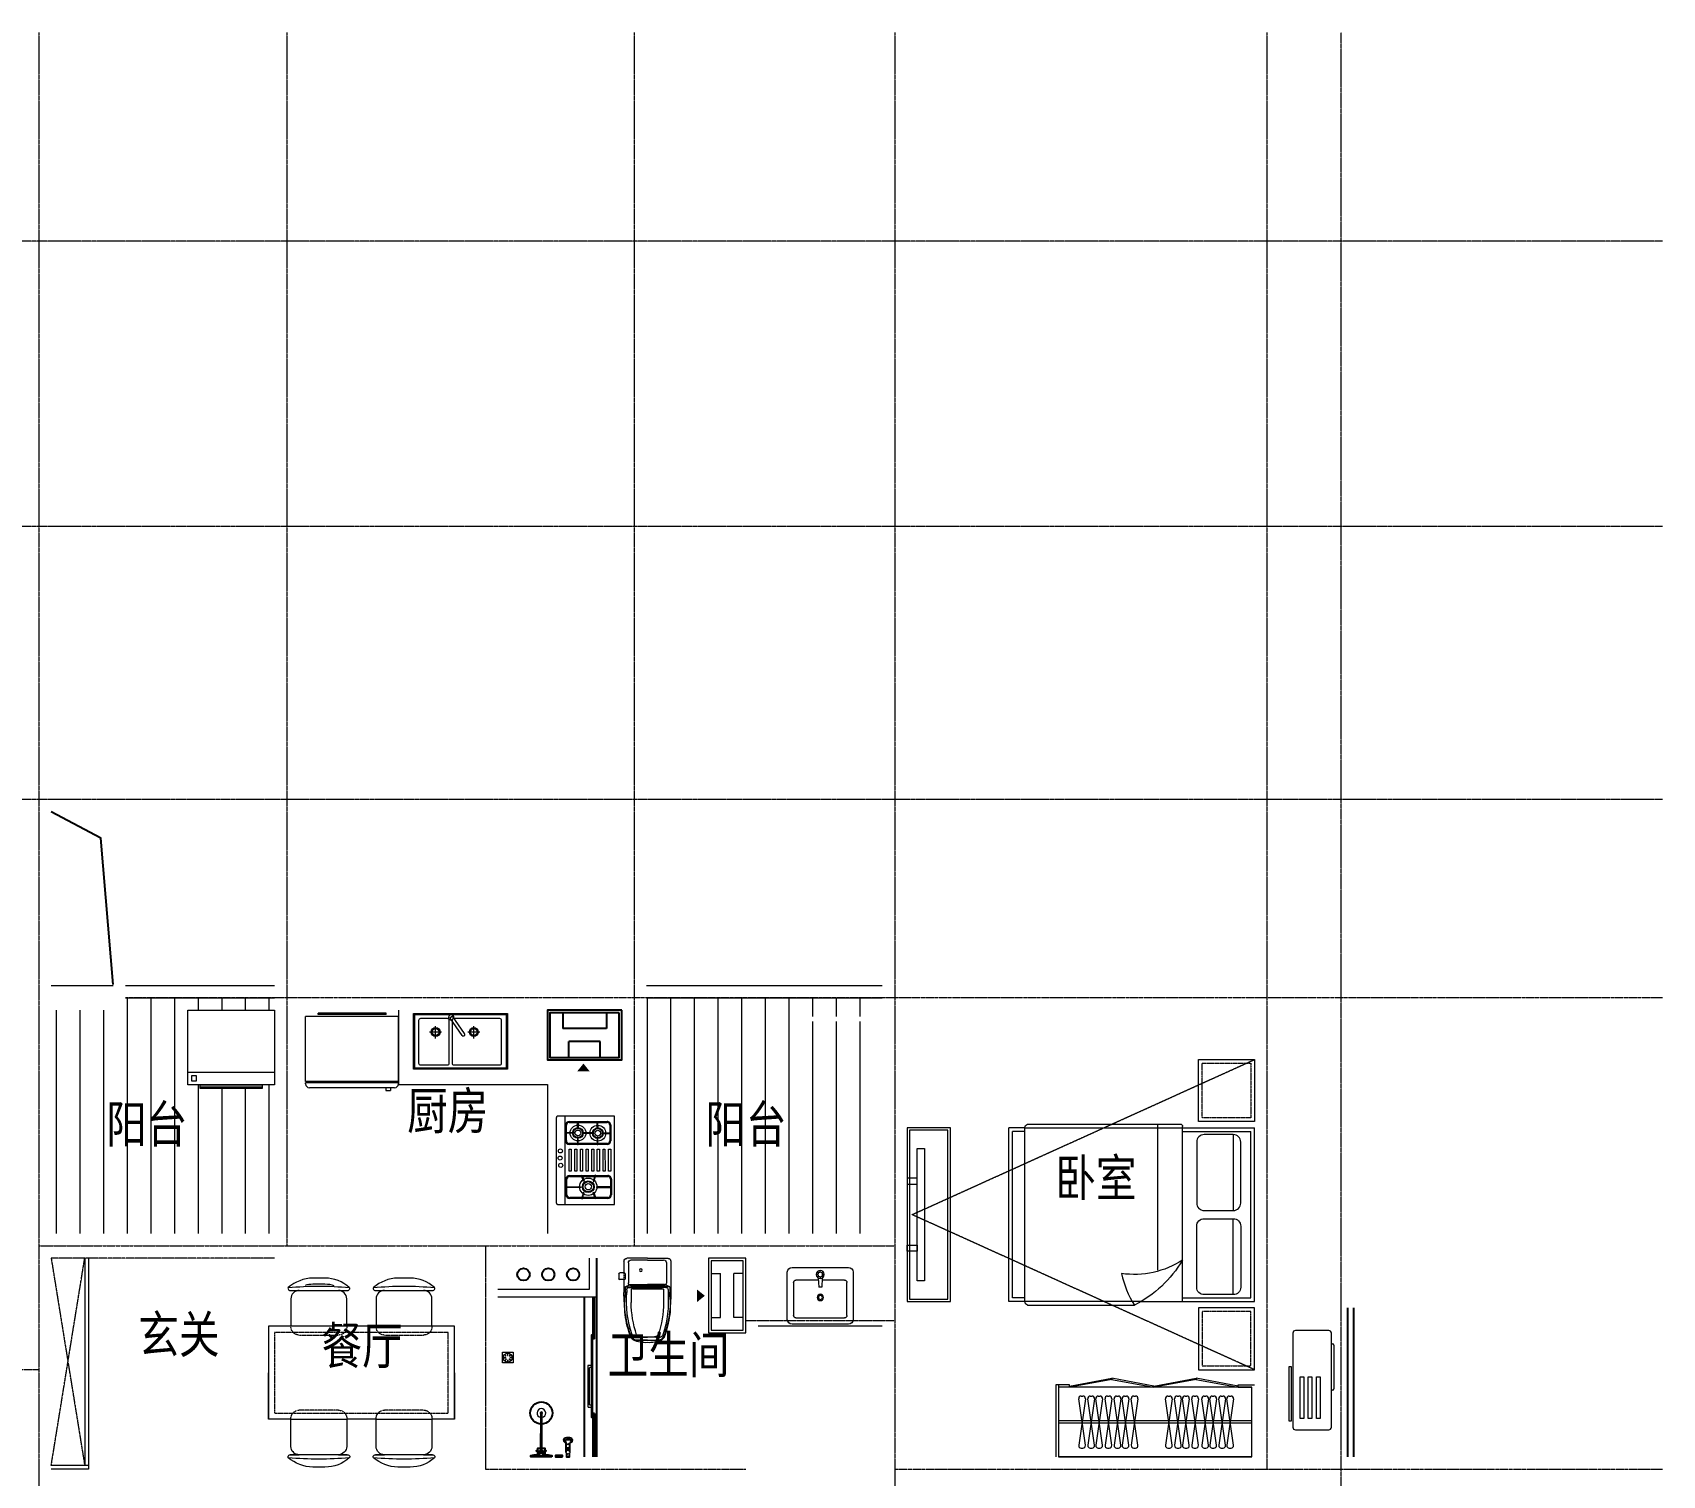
# Model space of a CAD drawing. Extents: x 5432254 to 5695744, y -448727 to -401527.
# Drawn here: x 5613767 to 5626906, y -426641 to -415010 of the extents above; entities that cross this region are included whole.
import ezdxf
from ezdxf.enums import TextEntityAlignment as Align

# ---------------------------------------------------------------- set-up
doc = ezdxf.new("R2010")
doc.units = 0
doc.linetypes.add('DASH', pattern=[0.35, 0.25, -0.1])
doc.linetypes.add('DOTE', pattern=[2.42, 2, -0.2, 0.02, -0.2])
doc.layers.get('0').update_dxf_attribs({"linetype": 'CONTINUOUS'})
for name, color, linetype in [('7-SANI', 4, 'CONTINUOUS'), ('fd', 4, 'CONTINUOUS'), ('PUB_TEXT', 7, 'CONTINUOUS'), ('RAIL', 163, 'CONTINUOUS'), ('STAIR', 3, 'CONTINUOUS'), ('WINDOW', 4, 'CONTINUOUS'), ('建筑设备及配件', 6, 'CONTINUOUS')]:
    doc.layers.add(name, color=color, linetype=linetype)
for name, color, linetype, lineweight in [('DOTE', 251, 'DOTE', 0), ('PUB_HATCH', 8, 'CONTINUOUS', 9), ('SIGNT', 252, 'DOTE', 0), ('WALL', 255, 'CONTINUOUS', 20), ('五金', 136, 'CONTINUOUS', 9), ('家具', 33, 'CONTINUOUS', 9), ('看线', 27, 'CONTINUOUS', 0), ('移动家具', 41, 'CONTINUOUS', 20)]:
    doc.layers.add(name, color=color, linetype=linetype, lineweight=lineweight)
doc.styles.add('DIM_FONT', font='SIMPLEX.shx', dxfattribs={"width": 0.8})
doc.styles.add('黑体', font='SIMHEI.TTF', dxfattribs={"height": 10})
pattern_1 = [(90, (4928541.52, -46698), (190.5, 1e-14), [])]

# ---------------------------------------------------------------- blocks, each defined once
blk = doc.blocks.new('A$C0C200289')
at = {"layer": '家具'}
for p, q in [((-150, 72), (-150, 597)), ((600, 597), (-150, 597)), ((500, 623), (-48, 623)), ((-48, 613), (-48, 623)), ((500, 613), (-48, 613)), ((500, 613), (500, 623)), ((600, 72), (600, 597)), ((-144, 72), (-150, 72)), ((-150, 53), (-150, 62)), ((-144, 62), (-150, 62)), ((-144, 62), (-144, 72)), ((568, 22), (-118, 22)), ((499, 22), (499, 0)), ((535, 22), (535, 0)), ((594, 62), (594, 72)), ((594, 72), (600, 72)), ((594, 62), (600, 62)), ((600, 53), (600, 62)), ((499, 0), (535, 0))]:
    blk.add_line(p, q, dxfattribs=at)
at = {"layer": '家具', "color": 251}
for p, q in [((594, 72), (-144, 72)), ((594, 62), (-144, 62))]:
    blk.add_line(p, q, dxfattribs=at)
at = {"layer": '家具'}
for centre, start, end in [((-118, 53), 180, 270), ((568, 53), 270, 0)]:
    blk.add_arc(centre, 31.5, start, end, dxfattribs=at)
blk = doc.blocks.new('A$C1BE601A8')
at = {"layer": '家具'}
for p, q in [((0, 0), (0, 450)), ((0, 450), (757, 450)), ((757, 450), (757, 0)), ((757, 0), (0, 0))]:
    blk.add_line(p, q, dxfattribs=at)
at = {"layer": '家具', "color": 251}
for p, q in [((10, 10), (10, 440)), ((10, 440), (747, 440)), ((273, 408), (56, 408)), ((315, 427), (293, 411)), ((293, 411), (390, 273)), ((412, 288), (315, 427)), ((695, 408), (326, 408)), ((747, 440), (747, 10)), ((41, 393), (41, 50)), ((226, 300), (130, 300)), ((178, 248), (178, 348)), ((288, 50), (288, 393)), ((311, 393), (311, 50)), ((534, 300), (438, 300)), ((486, 248), (486, 348)), ((710, 50), (710, 393)), ((747, 10), (10, 10)), ((56, 35), (273, 35)), ((326, 35), (695, 35))]:
    blk.add_line(p, q, dxfattribs=at)
for centre, radius in [((178, 300), 36.1), ((178, 300), 27.1), ((486, 300), 36.1), ((486, 300), 27.1)]:
    blk.add_circle(centre, radius, dxfattribs=at)
for centre, radius, start, end in [((56, 393), 15, 90, 180), ((273, 393), 15, 0, 90), ((304, 419), 21.7, 342.6068, 267.3353), ((326, 393), 15, 90, 180), ((695, 393), 15, 0, 90), ((401, 281), 13.3, 214.971, 34.971), ((56, 50), 15, 180, 270), ((273, 50), 15, 270, 0), ((326, 50), 15, 180, 270), ((695, 50), 15, 270, 0)]:
    blk.add_arc(centre, radius, start, end, dxfattribs=at)
blk = doc.blocks.new('A$C108F55D5')
at = {"layer": 'fd'}
for p, q in [((247, 945), (247, 691)), ((953, 945), (953, 691)), ((953, 691), (247, 691)), ((853, 479), (347, 479)), ((347, 225), (347, 479)), ((853, 225), (853, 479))]:
    blk.add_line(p, q, dxfattribs=at)
for points in [[(1200, 985), (0, 985), (0, 185), (1200, 185)], [(1160, 945), (40, 945), (40, 225), (1160, 225)]]:
    blk.add_lwpolyline(points, close=True, dxfattribs=at)
blk.add_lwpolyline([(582, 0, 200, 0, 0), (582, 124, 0, 0, 0)], format="xyseb", dxfattribs=at)
blk = doc.blocks.new('A$C333F4C7C')
at = {"linetype": 'Continuous'}
blk.add_blockref('A$C108F55D5', (0, 0), dxfattribs=at)
blk = doc.blocks.new('ddfdf')
at = {"layer": '家具'}
for p, q in [((15801, -30110), (15801, -30822)), ((16260, -30111), (15801, -30110)), ((16270, -30121), (16270, -30812)), ((15801, -30822), (16260, -30822))]:
    blk.add_line(p, q, dxfattribs=at)
at = {"layer": '家具', "color": 251}
for p, q in [((15826, -30314), (15826, -30189)), ((15834, -30314), (15834, -30189)), ((15856, -30159), (16163, -30159)), ((15856, -30167), (16163, -30167)), ((15952, -30159), (15957, -30157)), ((15968, -30208), (15952, -30159)), ((15957, -30157), (15973, -30206)), ((15973, -30206), (15968, -30208)), ((16062, -30157), (16046, -30206)), ((16046, -30206), (16051, -30208)), ((16051, -30208), (16067, -30159)), ((16067, -30159), (16062, -30157)), ((16185, -30189), (16185, -30315)), ((16193, -30189), (16193, -30315)), ((16201, -30822), (16202, -30111)), ((15829, -30248), (15829, -30252)), ((15947, -30248), (15829, -30248)), ((15829, -30252), (15947, -30252)), ((16163, -30337), (15856, -30336)), ((16163, -30345), (15856, -30344)), ((15947, -30252), (15947, -30248)), ((15968, -30295), (15952, -30344)), ((15952, -30344), (15957, -30346)), ((15957, -30346), (15973, -30297)), ((15973, -30297), (15968, -30295)), ((16046, -30297), (16051, -30295)), ((16062, -30346), (16046, -30297)), ((16051, -30295), (16067, -30344)), ((16067, -30344), (16062, -30346)), ((16072, -30252), (16072, -30248)), ((16072, -30248), (16190, -30248)), ((16190, -30253), (16072, -30252)), ((16190, -30248), (16190, -30253)), ((15832, -30556), (15832, -30379)), ((15832, -30379), (15849, -30379)), ((15849, -30379), (15849, -30556)), ((15878, -30556), (15878, -30380)), ((15878, -30380), (15894, -30380)), ((15894, -30380), (15894, -30556)), ((15923, -30556), (15923, -30380)), ((15923, -30380), (15940, -30380)), ((15940, -30380), (15940, -30556)), ((15968, -30556), (15968, -30380)), ((15968, -30380), (15985, -30380)), ((15985, -30380), (15985, -30556)), ((16014, -30556), (16014, -30380)), ((16014, -30380), (16030, -30380)), ((16030, -30380), (16030, -30556)), ((16059, -30556), (16059, -30380)), ((16059, -30380), (16076, -30380)), ((16076, -30380), (16076, -30556)), ((16104, -30556), (16104, -30380)), ((16104, -30380), (16121, -30380)), ((16121, -30380), (16121, -30556)), ((16150, -30556), (16150, -30380)), ((16150, -30380), (16166, -30380)), ((16166, -30380), (16166, -30556)), ((15849, -30556), (15832, -30556)), ((15861, -30594), (16167, -30595)), ((15861, -30602), (16167, -30603)), ((15894, -30556), (15878, -30556)), ((15940, -30556), (15923, -30556)), ((15937, -30595), (15937, -30654)), ((15942, -30595), (15937, -30595)), ((15942, -30654), (15942, -30595)), ((15985, -30556), (15968, -30556)), ((16030, -30556), (16014, -30556)), ((16076, -30556), (16059, -30556)), ((16095, -30595), (16095, -30654)), ((16099, -30595), (16095, -30595)), ((16099, -30654), (16099, -30595)), ((16121, -30556), (16104, -30556)), ((16166, -30556), (16150, -30556)), ((15829, -30682), (15829, -30686)), ((15904, -30682), (15829, -30682)), ((15829, -30686), (15904, -30686)), ((15831, -30750), (15831, -30624)), ((15839, -30750), (15839, -30624)), ((15904, -30686), (15904, -30682)), ((15937, -30654), (15942, -30654)), ((15937, -30780), (15937, -30720)), ((15937, -30720), (15942, -30720)), ((15942, -30720), (15942, -30780)), ((15968, -30684), (15968, -30688)), ((16063, -30684), (15968, -30684)), ((15968, -30688), (16063, -30688)), ((16063, -30688), (16063, -30684)), ((16095, -30654), (16099, -30654)), ((16095, -30780), (16095, -30720)), ((16095, -30720), (16099, -30720)), ((16099, -30720), (16099, -30780)), ((16126, -30690), (16126, -30685)), ((16126, -30685), (16199, -30685)), ((16199, -30690), (16126, -30690)), ((16189, -30625), (16189, -30750)), ((16197, -30625), (16197, -30750)), ((16199, -30685), (16199, -30690)), ((16167, -30772), (15861, -30772)), ((16167, -30780), (15861, -30780)), ((15942, -30780), (15937, -30780)), ((16099, -30780), (16095, -30780))]:
    blk.add_line(p, q, dxfattribs=at)
for centre, radius in [((16013, -30253), 70.1), ((16013, -30253), 47.3), ((16013, -30253), 41.8), ((16013, -30253), 25.3), ((16235, -30426), 16.2), ((16240, -30485), 16.2), ((16238, -30542), 16.2), ((15936, -30685), 63.7), ((15936, -30685), 43), ((15936, -30685), 38), ((15936, -30685), 23), ((16096, -30687), 63.7), ((16096, -30687), 43), ((16096, -30687), 38), ((16096, -30687), 23)]:
    blk.add_circle(centre, radius, dxfattribs=at)
for centre, radius, start, end in [((15856, -30189), 30, 89.961, 179.961), ((15856, -30189), 22, 89.961, 179.961), ((16163, -30189), 30, 359.961, 89.961), ((16163, -30189), 22, 359.961, 89.961), ((15856, -30314), 30, 179.961, 269.961), ((15856, -30314), 22, 179.961, 269.961), ((16163, -30315), 30, 269.961, 359.961), ((16163, -30315), 22, 269.961, 359.961), ((15861, -30624), 30, 89.961, 179.961), ((15861, -30624), 22, 89.961, 179.961), ((16167, -30625), 30, 359.961, 89.961), ((16167, -30625), 22, 359.961, 89.961), ((15861, -30750), 30, 179.961, 269.961), ((15861, -30750), 22, 179.961, 269.961), ((16167, -30750), 30, 269.961, 359.961), ((16167, -30750), 22, 269.961, 359.961)]:
    blk.add_arc(centre, radius, start, end, dxfattribs=at)
at = {"layer": '家具'}
for centre, start, end in [((16260, -30121), 0, 89.961), ((16260, -30812), 269.961, 0)]:
    blk.add_arc(centre, 10, start, end, dxfattribs=at)
blk = doc.blocks.new('A$C6EA5130D')
at = {"layer": '五金', "lineweight": -3}
for p, q in [((85, 353), (85, 30)), ((95, 30), (95, 353)), ((68, 25), (68, 15)), ((111, 25), (111, 15)), ((291, 38), (291, 113)), ((321, 60), (291, 60)), ((321, 38), (321, 113))]:
    blk.add_line(p, q, dxfattribs=at)
at = {"layer": '五金', "color": 8}
for p, q in [((75, 22), (75, 15)), ((105, 25), (105, 15))]:
    blk.add_line(p, q, dxfattribs=at)
at = {"layer": '五金', "lineweight": -3}
for points in [[(175, 0), (5, 0), (5, 10), (34, 15), (80, 15)], [(62, 46), (52, 46), (52, 50), (62, 50)], [(75, 25), (62, 25), (62, 70), (85, 70)], [(95, 70), (118, 70), (118, 25), (105, 25)], [(100, 15), (145, 15), (175, 10), (175, 0)], [(118, 50), (128, 50), (128, 46), (118, 46)], [(294, 29), (294, 0), (317, 0), (317, 29)]]:
    blk.add_lwpolyline(points, dxfattribs=at)
for points in [[(59, 0), (59, 10), (121, 10), (121, 0)], [(261, 0), (261, 10), (205, 10), (205, 0)]]:
    blk.add_lwpolyline(points, close=True, dxfattribs=at)
at = {"layer": '五金', "color": 8}
for points in [[(80, 22), (75, 22), (75, 50), (85, 50)], [(95, 50), (105, 50), (105, 22), (100, 22)]]:
    blk.add_lwpolyline(points, dxfattribs=at)
blk.add_lwpolyline([(80, 10), (80, 30), (100, 30), (100, 10)], close=True, dxfattribs=at)
at = {"layer": '五金', "lineweight": -3}
blk.add_circle((90, 353), 89.5, dxfattribs=at)
at = {"layer": '五金', "color": 8}
for centre, radius in [((90, 353), 5), ((306, 87), 15), ((306, 38), 15)]:
    blk.add_circle(centre, radius, dxfattribs=at)
for centre, radius, start, end in [((90, 353), 35, 278.2132, 261.7868), ((90, 353), 9, 303.749, 236.251), ((306, 87), 17, 331.9275, 208.0725), ((306, 38), 17, 151.9275, 226.6641), ((306, 38), 17, 313.3359, 28.0725)]:
    blk.add_arc(centre, radius, start, end, dxfattribs=at)
at = {"layer": '五金', "lineweight": -3}
for centre, start, end in [((274, 107), 19.6733, 73.5819), ((337, 107), 106.4181, 160.3267)]:
    blk.add_arc(centre, 17.7, start, end, dxfattribs=at)
at = {"layer": '五金', "lineweight": -3, "extrusion": (0, 0, -1)}
for centre, major_axis, ratio, start_param, end_param in [((306, 136), (33.6, 0), 0.612909, 2.761972, 6.662806), ((306, 126), (-31.4, 0), 0.47884, -1.072899, 4.214492)]:
    blk.add_ellipse(centre, major_axis=major_axis, ratio=ratio, start_param=start_param, end_param=end_param, dxfattribs=at)
blk = doc.blocks.new('A$C56722DB7')
at = {"layer": '五金'}
blk.add_lwpolyline([(86, 86), (86, 0), (0, 0), (0, 86)], close=True, dxfattribs=at)
at = {"layer": '五金', "color": 8}
for points in [[(10, 43), (10, 42), (26, 42), (26, 43)], [(20, 66), (19, 65), (30, 54), (31, 55)], [(19, 20), (21, 19), (32, 30), (30, 31)], [(43, 76), (42, 76), (42, 60), (43, 60)], [(43, 10), (44, 10), (44, 26), (43, 26)], [(66, 66), (65, 67), (54, 56), (55, 55)], [(66, 19), (67, 21), (56, 32), (55, 30)], [(76, 43), (76, 44), (60, 44), (60, 43)]]:
    blk.add_lwpolyline(points, close=True, dxfattribs=at)
blk.add_circle((43, 43), 36.6, dxfattribs=at)
blk = doc.blocks.new('dfdsf')
at = {"layer": '家具'}
for p, q in [((-5626, -27307), (-6081, -27307)), ((-6119, -27345), (-6119, -27726)), ((-5588, -27726), (-5588, -27345)), ((-6081, -27765), (-5626, -27765))]:
    blk.add_line(p, q, dxfattribs=at)
at = {"layer": '家具', "color": 8}
for p, q in [((-6068, -27695), (-6068, -27428)), ((-6049, -27409), (-5869, -27409)), ((-5872, -27364), (-5886, -27364)), ((-5867, -27351), (-5876, -27341)), ((-5867, -27377), (-5876, -27387)), ((-5870, -27392), (-5866, -27466)), ((-5854, -27345), (-5854, -27332)), ((-5854, -27383), (-5854, -27396)), ((-5837, -27392), (-5841, -27466)), ((-5831, -27341), (-5840, -27350)), ((-5831, -27387), (-5840, -27377)), ((-5838, -27409), (-5658, -27409)), ((-5835, -27364), (-5821, -27364)), ((-5639, -27428), (-5639, -27695)), ((-5866, -27466), (-5841, -27466)), ((-5658, -27714), (-6049, -27714))]:
    blk.add_line(p, q, dxfattribs=at)
for centre, radius in [((-5854, -27364), 32.3), ((-5854, -27364), 18.8), ((-5855, -27549), 25.4), ((-5855, -27549), 16)]:
    blk.add_circle(centre, radius, dxfattribs=at)
at = {"layer": '家具'}
for centre, start, end in [((-6081, -27345), 90, 180), ((-5626, -27345), 0, 90), ((-6081, -27726), 180, 270), ((-5626, -27726), 270, 0)]:
    blk.add_arc(centre, 38.1, start, end, dxfattribs=at)
at = {"layer": '家具', "color": 8}
for centre, start, end in [((-6049, -27428), 90, 180), ((-5658, -27428), 0, 90), ((-6049, -27695), 180, 270), ((-5658, -27695), 270, 0)]:
    blk.add_arc(centre, 19.1, start, end, dxfattribs=at)
blk = doc.blocks.new('A$C37A63D83')
at = {"layer": '家具', "color": 8}
for p, q in [((136, 660), (323, 660)), ((229, 660), (136, 660)), ((152, 636), (128, 636)), ((162, 636), (152, 636)), ((162, 636), (229, 636)), ((297, 636), (229, 636)), ((297, 636), (307, 636)), ((307, 636), (331, 636)), ((49, 230), (49, 316)), ((54, 279), (54, 280)), ((63, 275), (58, 275)), ((63, 253), (63, 275)), ((99, 250), (99, 356)), ((360, 250), (360, 356)), ((396, 253), (396, 275)), ((396, 275), (400, 275)), ((38, 172), (42, 172)), ((40, 153), (40, 162)), ((40, 137), (40, 146)), ((49, 230), (229, 230)), ((49, 230), (91, 212)), ((49, 125), (49, 165)), ((76, 36), (76, 198)), ((81, 235), (229, 235)), ((91, 212), (229, 212)), ((99, 221), (229, 221)), ((229, 247), (103, 247)), ((111, 247), (229, 247)), ((229, 247), (356, 247)), ((348, 247), (229, 247)), ((378, 235), (229, 235)), ((409, 230), (229, 230)), ((360, 221), (229, 221)), ((368, 212), (229, 212)), ((409, 230), (368, 212)), ((382, 36), (382, 198)), ((38, 118), (42, 118)), ((40, 121), (40, 130)), ((229, 14), (99, 14)), ((229, 14), (360, 14))]:
    blk.add_line(p, q, dxfattribs=at)
at = {"layer": '家具'}
for p, q in [((40, 170), (40, 275)), ((405, 279), (405, 280)), ((409, 230), (409, 316)), ((418, 23), (418, 275)), ((0, 125), (0, 165)), ((38, 172), (7, 172)), ((38, 118), (7, 118)), ((40, 23), (40, 122)), ((229, 0), (63, 0)), ((229, 0), (396, 0))]:
    blk.add_line(p, q, dxfattribs=at)
at = {"layer": '家具', "color": 8}
blk.add_circle((176, 95), 11.4, dxfattribs=at)
at = {"layer": '家具'}
for centre, radius, start, end in [((159, 597), 75.7, 123.7473, 147.2649), ((217, 423), 257, 87.121, 112.8427), ((242, 423), 257, 67.1573, 92.879), ((300, 597), 75.7, 32.7351, 56.2527), ((979, 321), 939, 160.4627, 171.8238), ((107, 630), 13.5, 147.2649, 160.4629), ((346, 630), 13.5, 21.3401, 45.0457), ((352, 630), 13.5, 19.5371, 32.7351), ((-520, 321), 939, 8.1773, 19.5371), ((7035, 15), 7000, 176.3999, 177.8752), ((-6576, 15), 7000, 2.1248, 3.6001), ((7, 165), 7.2, 90, 180), ((7, 125), 7.2, 180, 270), ((63, 23), 22.5, 180, 270), ((396, 23), 22.5, 270, 0)]:
    blk.add_arc(centre, radius, start, end, dxfattribs=at)
at = {"layer": '家具', "color": 8}
for centre, radius, start, end in [((138, 626), 34, 87.4207, 128.0687), ((321, 626), 34, 51.9313, 92.5793), ((824, 353), 776, 158.6599, 172.4763), ((942, 340), 881, 161.7059, 184.2897), ((933, 353), 834, 161.5027, 179.8181), ((113, 630), 13.5, 134.9543, 158.6599), ((347, 396), 344, 131.9223, 134.9543), ((130, 611), 25.3, 94.6124, 166.2529), ((159, 612), 18, 109.1813, 161.5027), ((214, 386), 250, 86.5925, 104.1516), ((245, 386), 250, 75.8484, 93.4075), ((300, 612), 18, 18.4973, 70.8187), ((-474, 353), 834, 0.1819, 18.4973), ((329, 611), 25.3, 13.7471, 85.3876), ((112, 396), 344, 45.0457, 48.0777), ((-483, 340), 881, 355.7103, 18.2941), ((-365, 353), 776, 7.5237, 21.3401), ((545, 367), 499, 169.8851, 189.9823), ((-86, 367), 499, 350.0177, 10.1149), ((58, 279), 4.5, 180, 270), ((400, 279), 4.5, 270, 0), ((42, 165), 7.2, 0, 90), ((81, 253), 18, 180, 270), ((99, 198), 22.5, 90, 180), ((103, 250), 3.6, 180, 270), ((356, 250), 3.6, 270, 0), ((360, 198), 22.5, 0, 90), ((378, 253), 18, 270, 0), ((42, 125), 7.2, 270, 0), ((99, 36), 22.5, 180, 270), ((360, 36), 22.5, 270, 0)]:
    blk.add_arc(centre, radius, start, end, dxfattribs=at)
blk = doc.blocks.new('A$C0032228E')
at = {"layer": 'fd'}
blk.add_lwpolyline([(302, 0, 100, 0, 0), (302, 62, 0, 0, 0)], format="xyseb", dxfattribs=at)
at = {"layer": '家具'}
for p, q in [((123, 372), (123, 295)), ((477, 295), (123, 295)), ((477, 372), (477, 295)), ((477, 189), (123, 189)), ((123, 112), (123, 189)), ((477, 112), (477, 189))]:
    blk.add_line(p, q, dxfattribs=at)
for points in [[(600, 392), (0, 392), (0, 92), (600, 92)], [(580, 372), (20, 372), (20, 112), (580, 112)]]:
    blk.add_lwpolyline(points, close=True, dxfattribs=at)
blk = doc.blocks.new('fgjfgjgf')
at = {"layer": '家具', "color": 8, "linetype": 'DASH', "ltscale": 0.1}
for p, q in [((-18620, 391), (-18620, 76)), ((-18620, 391), (-18620, 76)), ((-18016, 76), (-18016, 391)), ((-18016, 76), (-18016, 391)), ((-18620, -296), (-18620, -611)), ((-18620, -296), (-18620, -611)), ((-18016, -611), (-18016, -296)), ((-18016, -611), (-18016, -296))]:
    blk.add_line(p, q, dxfattribs=at)
at = {"layer": '家具', "color": 8, "linetype": 'DASH'}
blk.add_line((-18692, -678), (-18688, -678), dxfattribs=at)
blk.add_line((-18692, -678), (-18688, -678), dxfattribs=at)
at = {"layer": '家具', "color": 8, "linetype": 'DASH', "ltscale": 0.1}
blk.add_lwpolyline([(-18642, 590), (-17992, 590), (-17992, -810), (-18642, -810)], close=True, dxfattribs=at)
for centre, start, end in [((-18688, 391), 0, 90), ((-18688, 391), 0, 90), ((-17948, 391), 90, 180), ((-17948, 391), 90, 180), ((-18688, 76), 270, 0), ((-18688, 76), 270, 0), ((-17948, 76), 180, 270), ((-17948, 76), 180, 270), ((-18688, -296), 0, 90), ((-17948, -296), 90, 180), ((-17948, -296), 90, 180), ((-18688, -611), 270, 0), ((-18688, -611), 270, 0), ((-17948, -611), 180, 270), ((-17948, -611), 180, 270)]:
    blk.add_arc(centre, 67.5, start, end, dxfattribs=at)
at = {"layer": '移动家具'}
for p, q in [((-18980, 464), (-18980, 4)), ((-18980, 464), (-18980, 4)), ((-18692, 9), (-18692, 459)), ((-17942, 459), (-17942, 9)), ((-17656, 4), (-17656, 464)), ((-17656, 4), (-17656, 464)), ((-18980, -223), (-18980, -683)), ((-18980, -223), (-18980, -683)), ((-18692, -678), (-18692, -228)), ((-17942, -228), (-17942, -678)), ((-17656, -683), (-17656, -223)), ((-17656, -683), (-17656, -223))]:
    blk.add_line(p, q, dxfattribs=at)
for points in [[(-17942, -860), (-18692, -860), (-18692, -678), (-18913, -678, -0.414214), (-18980, -611), (-18980, -683, -0.319431), (-18993, -701, -0.307703), (-19004, -699, -0.187559), (-19080, -503), (-19080, -403, -0.171658), (-19004, -207, -0.324647), (-18993, -205, -0.302537), (-18980, -223), (-18980, -296, -0.414214), (-18913, -228), (-18692, -228), (-18692, 9), (-18913, 9, -0.414214), (-18980, 76), (-18980, 4, -0.319431), (-18993, -15, -0.307703), (-19004, -12, -0.187559), (-19080, 184), (-19080, 283, -0.171658), (-19004, 480, -0.324647), (-18993, 482, -0.302537), (-18980, 464), (-18980, 391, -0.414214), (-18913, 459), (-18692, 459), (-18692, 640), (-17942, 640)], [(-18317, -860), (-17942, -860), (-17942, -678), (-17723, -678, 0.414214), (-17656, -611), (-17656, -683, 0.319431), (-17643, -701, 0.307703), (-17632, -699, 0.187559), (-17556, -503), (-17556, -403, 0.171658), (-17632, -207, 0.324647), (-17643, -205, 0.302537), (-17656, -223), (-17656, -296, 0.414214), (-17723, -228), (-17942, -228), (-17942, 9), (-17723, 9, 0.414214), (-17656, 76), (-17656, 4, 0.319431), (-17643, -15, 0.307703), (-17632, -12, 0.187559), (-17556, 184), (-17556, 283, 0.171658), (-17632, 480, 0.324647), (-17643, 482, 0.302537), (-17656, 464), (-17656, 391, 0.414214), (-17723, 459), (-17942, 459), (-17942, 640), (-18317, 640)], [(-19018, 109, -0.079824), (-19030, 184), (-19030, 283, -0.059527), (-19021, 345, -0.059527)]]:
    blk.add_lwpolyline(points, format="xyb", dxfattribs=at)
for centre, start, end in [((-16302, 234), 174.8023, 185.1977), ((-16302, 234), 174.8023, 185.1977), ((-20333, 234), 354.8023, 5.1977), ((-20333, 234), 354.8023, 5.1977), ((-16302, -453), 174.8023, 185.1977), ((-16302, -453), 174.8023, 185.1977), ((-20333, -453), 354.8023, 5.1977), ((-20333, -453), 354.8023, 5.1977)]:
    blk.add_arc(centre, 2713, start, end, dxfattribs=at)
blk = doc.blocks.new('A$C18784298')
at = {"layer": '移动家具', "color": 251, "ltscale": 40}
for points in [[(0, 1066), (58, 1066), (58, 0), (0, 0)], [(58, 828), (140, 828), (140, 780), (58, 780)], [(58, 239), (140, 239), (140, 287), (58, 287)]]:
    blk.add_lwpolyline(points, close=True, dxfattribs=at)
blk = doc.blocks.new('ytjhgkj')
at = {"layer": '移动家具', "ltscale": 0.5}
blk.add_lwpolyline([(34949, 26116), (34599, 26116), (34599, 27516), (34949, 27516)], close=True, dxfattribs=at)
at = {"layer": '移动家具', "color": 251, "ltscale": 40}
blk.add_lwpolyline([(34929, 26136), (34619, 26136), (34619, 27496), (34929, 27496)], close=True, dxfattribs=at)
at = {"layer": '移动家具', "color": 251, "xscale": -1}
blk.add_blockref('A$C18784298', (34739, 26283), dxfattribs=at)
blk = doc.blocks.new('dgfgf')
at = {"layer": '移动家具'}
blk.add_lwpolyline([(7597, -62676), (7147, -62676), (7147, -63176), (7597, -63176), (7597, -62676), (7517, -62676)], dxfattribs=at)
at = {"layer": '移动家具', "color": 251, "linetype": 'DASH', "ltscale": 0.2}
blk.add_lwpolyline([(7567, -62706), (7177, -62706), (7177, -63146), (7567, -63146)], close=True, dxfattribs=at)
blk = doc.blocks.new('A$C72813290')
at = {"layer": '移动家具'}
for p, q in [((1830, 1980), (599, 1980)), ((779, 803), (779, 1980)), ((579, 1950), (0, 1950)), ((0, 550), (0, 1950)), ((30, 580), (30, 1920)), ((579, 1920), (30, 1920)), ((170, 1895), (170, 1283)), ((579, 550), (579, 1960)), ((1850, 550), (1850, 1950)), ((1850, 1950), (1980, 1950)), ((1850, 1920), (1950, 1920)), ((1950, 580), (1950, 1920)), ((1980, 550), (1980, 1950)), ((170, 605), (170, 1217)), ((912, 550), (0, 550)), ((579, 580), (30, 580)), ((1850, 580), (1950, 580)), ((1850, 550), (1980, 550)), ((1830, 520), (967, 520))]:
    blk.add_line(p, q, dxfattribs=at)
at = {"layer": '移动家具', "linetype": 'DASH'}
for p, q in [((1850, 1950), (579, 1950)), ((912, 550), (1850, 550))]:
    blk.add_line(p, q, dxfattribs=at)
at = {"layer": '移动家具'}
for points in [[(170, 1895), (405, 1895, -0.414214), (465, 1835), (465, 1343, -0.414214), (405, 1283), (170, 1283, -0.414214), (110, 1343), (110, 1835, -0.414214)], [(170, 605), (405, 605, 0.414214), (465, 665), (465, 1157, 0.414214), (405, 1217), (170, 1217, 0.414214), (110, 1157), (110, 665, 0.414214)]]:
    blk.add_lwpolyline(points, format="xyb", close=True, dxfattribs=at)
blk.add_lwpolyline([(579, 883, 0.180302), (1071, 775, -0.088637), (967, 520, 28871.271551)], format="xyb", dxfattribs=at)
for centre, radius, start, end in [((599, 1960), 20, 90, 180), ((1819, 1951), 30.7, 357.6884, 69.6917), ((1392, 1363), 944, 210.6075, 243.2773), ((1819, 549), 30.7, 290.3566, 2.3152)]:
    blk.add_arc(centre, radius, start, end, dxfattribs=at)
at = {"layer": '家具'}
blk.add_blockref('dgfgf', (-7147, 65176), dxfattribs=at)
at = {"layer": '家具', "xscale": -1, "rotation": 180}
blk.add_blockref('dgfgf', (-7147, -62676), dxfattribs=at)
blk = doc.blocks.new('wash')
at = {"layer": '家具'}
blk.add_line((1203882, -500462), (1203882, -501162), dxfattribs=at)
for points in [[(1203382, -500462), (1203382, -501162), (1203982, -501162), (1203982, -500462)], [(1203952, -500532), (1203912, -500532), (1203912, -500492), (1203952, -500492)], [(1204002, -501062), (1204002, -500562), (1203982, -500562), (1203982, -501062)], [(1204002, -501062), (1204012, -501062), (1204012, -500562), (1204002, -500562)]]:
    blk.add_lwpolyline(points, close=True, dxfattribs=at)
blk = doc.blocks.new('A$C4EB5717C')
at = {"layer": '家具', "color": 8}
for p, q in [((520, 110), (520, 120)), ((883, 100), (530, 100)), ((893, 120), (893, 110))]:
    blk.add_line(p, q, dxfattribs=at)
at = {"layer": '家具'}
blk.add_lwpolyline([(220, 120), (980, 120, 0.414214), (1000, 140), (1000, 410, 0.414214), (980, 430), (220, 430, 0.414214), (200, 410), (200, 140, 0.414214)], format="xyb", close=True, dxfattribs=at)
at = {"layer": '家具', "color": 8}
for points in [[(269, 459), (709, 459), (709, 444), (269, 444)], [(290, 372), (626, 372), (626, 343), (290, 343)], [(290, 306), (626, 306), (626, 277), (290, 277)], [(290, 240), (626, 240), (626, 211), (290, 211)]]:
    blk.add_lwpolyline(points, close=True, dxfattribs=at)
for centre, start, end in [((530, 110), 180, 270), ((883, 110), 270, 0)]:
    blk.add_arc(centre, 10, start, end, dxfattribs=at)

msp = doc.modelspace()

# ---------------------------------------------------------------- hatches: boundary and pattern name
at = {"layer": 'PUB_HATCH'}
h = msp.add_hatch(dxfattribs=at)
h.set_pattern_fill('LINE', color=256, scale=200, angle=90, style=0)
h.set_pattern_definition(pattern_1)
h.paths.add_polyline_path([(5615026.2, -424273.7), (5614416.3, -424273.7), (5614416.3, -423990.9), (5615026.2, -423990.9)], flags=24)
h.paths.add_polyline_path([(5614957.4, -424028.6), (5614425.6, -424028.6), (5614425.6, -423735), (5614957.4, -423735)], flags=24)
h.paths.add_polyline_path([(5614517.1, -422790.9), (5614517.1, -422890.9), (5613917.1, -422890.9), (5613917.1, -422990.9), (5613817.1, -422990.9), (5613817.1, -423990.9), (5613917.1, -423990.9), (5613917.1, -424690.9), (5615667.1, -424690.9), (5615717.1, -424690.9), (5615717.1, -423490.9), (5615617.1, -423490.9), (5615617.1, -423520.9), (5615117.1, -423520.9), (5615117.1, -423490.9), (5615017.1, -423490.9), (5615017.1, -422890.9), (5615717.1, -422890.9), (5615717.1, -422790.9)])
h = msp.add_hatch(dxfattribs=at)
h.set_pattern_fill('LINE', color=256, scale=200, angle=90, style=0)
h.set_pattern_definition(pattern_1)
h.paths.add_polyline_path([(5618717.1, -422790.9), (5620617.1, -422790.9), (5620617.1, -422940.9), (5619937.1, -422940.9), (5619937.1, -422980.9), (5619937.3, -422980.9, 0.3697368), (5620617.1, -423734.5), (5620617.1, -423740.9), (5620617.1, -424690.9), (5619517.1, -424690.9), (5619366.8, -424690.9), (5618766.8, -424690.9), (5618717.1, -424690.9)])
h.paths.add_polyline_path([(5619937.3, -422980.9), (5620617.1, -422980.9), (5620617.1, -423734.5, -0.3697368)], flags=17)
h.paths.add_polyline_path([(5619856.7, -424273.7), (5619246.8, -424273.7), (5619246.8, -423990.9), (5619856.7, -423990.9)], flags=24)
h.paths.add_polyline_path([(5619787.9, -424028.6), (5619256.1, -424028.6), (5619256.1, -423735), (5619787.9, -423735)], flags=24)

# ---------------------------------------------------------------- linework, layer by layer
at = {"layer": 'DOTE', "ltscale": 0.5}
for p, q in [((5613817.1, -415010), (5613817.1, -436498.2)), ((5615817.1, -415010), (5615817.1, -424790.9)), ((5618617.1, -415010), (5618617.1, -424790.9)), ((5620717.1, -415010), (5620717.1, -436498.2)), ((5623717.1, -415010), (5623717.1, -426590.9)), ((5624317.1, -436498.2), (5624317.1, -415010)), ((5626906.4, -416690.9), (5586327.8, -416690.9)), ((5626906.4, -418990.9), (5611617.1, -418990.9)), ((5626906.4, -421190.9), (5611617.1, -421190.9)), ((5617417.1, -424790.9), (5617417.1, -426590.9))]:
    msp.add_line(p, q, dxfattribs=at)
at = {"layer": 'DOTE'}
for p, q in [((5626906.4, -422790.9), (5614517.1, -422790.9)), ((5613817.1, -424790.9), (5620717.1, -424790.9)), ((5615717.1, -424890.9), (5613917.1, -424890.9)), ((5613917.1, -426560.9), (5614187.1, -424890.9)), ((5613917.1, -424890.9), (5614187.1, -426560.9)), ((5619517.1, -425390.9), (5620717.1, -425390.9)), ((5613817.1, -425790.9), (5609017.1, -425790.9)), ((5617417.1, -426590.9), (5619517.1, -426590.9)), ((5620717.1, -426590.9), (5626906.4, -426590.9))]:
    msp.add_line(p, q, dxfattribs=at)
at = {"layer": 'RAIL'}
for p, q in [((5624367.1, -425290.9), (5624367.1, -426490.9)), ((5624417.1, -425290.9), (5624417.1, -426490.9))]:
    msp.add_line(p, q, dxfattribs=at)
at = {"layer": 'SIGNT', "ltscale": 0.5}
for p, q in [((5620857.1, -424538.8), (5623617.1, -423288.8)), ((5623617.1, -425788.8), (5620857.1, -424538.8))]:
    msp.add_line(p, q, dxfattribs=at)
at = {"layer": 'STAIR', "flags": 128}
msp.add_lwpolyline([(5614417.1, -422683.7), (5614316.7, -421503.7), (5613917.1, -421290.9)], dxfattribs=at)
at = {"layer": 'WALL'}
for p, q in [((5618257.1, -425140.9), (5618257.1, -424890.9)), ((5618317.1, -425200.9), (5618317.1, -424890.9)), ((5617517.1, -425140.9), (5618257.1, -425140.9)), ((5617517.1, -425200.9), (5618317.1, -425200.9))]:
    msp.add_line(p, q, dxfattribs=at)
at = {"layer": 'WINDOW'}
for p, q in [((5618317.1, -426490.9), (5618317.1, -424890.9)), ((5618217.1, -426490.9), (5618217.1, -425200.9)), ((5618287.1, -425540.9), (5618287.1, -425200.9)), ((5618297.1, -425540.9), (5618297.1, -425200.9)), ((5618297.1, -425540.9), (5618287.1, -425540.9)), ((5618287.1, -426490.9), (5618287.1, -426140.9)), ((5618297.1, -426140.9), (5618287.1, -426140.9)), ((5618297.1, -426140.9), (5618297.1, -426490.9))]:
    msp.add_line(p, q, dxfattribs=at)
msp.add_lwpolyline([(5618282.1, -426170.9), (5618282.1, -425510.9), (5618272.1, -425510.9), (5618272.1, -426170.9)], close=True, dxfattribs=at)
at = {"layer": '家具'}
for p, q in [((5616717.1, -422890.9), (5616717.1, -423490.9)), ((5616717.1, -423490.9), (5617917.1, -423490.9)), ((5617917.1, -423490.9), (5617917.1, -424690.9)), ((5618317.1, -426490.9), (5618317.1, -424890.9)), ((5619617.1, -425434.6), (5620617.1, -425434.6)), ((5623597.1, -426490.9), (5622037.1, -426490.9))]:
    msp.add_line(p, q, dxfattribs=at)
at = {"layer": '家具', "color": 8}
for p, q in [((5622254.7, -426398.2), (5622200.8, -426023.5)), ((5622254.7, -426023.5), (5622200.8, -426398.2)), ((5622220.6, -426000.9), (5622234.9, -426000.9)), ((5622328.3, -426398.2), (5622274.4, -426023.5)), ((5622328.3, -426023.5), (5622274.4, -426398.2)), ((5622294.2, -426000.9), (5622308.5, -426000.9)), ((5622392.7, -426398.2), (5622338.7, -426023.5)), ((5622392.7, -426023.5), (5622338.7, -426398.2)), ((5622358.6, -426000.9), (5622372.9, -426000.9)), ((5622467.1, -426398.2), (5622413.1, -426023.5)), ((5622467.1, -426023.5), (5622413.1, -426398.2)), ((5622432.9, -426000.9), (5622447.2, -426000.9)), ((5622540.7, -426398.2), (5622486.7, -426023.5)), ((5622540.7, -426023.5), (5622486.7, -426398.2)), ((5622506.5, -426000.9), (5622520.8, -426000.9)), ((5622605, -426398.2), (5622551.1, -426023.5)), ((5622605, -426023.5), (5622551.1, -426398.2)), ((5622570.9, -426000.9), (5622585.2, -426000.9)), ((5622678.6, -426398.2), (5622624.7, -426023.5)), ((5622678.6, -426023.5), (5622624.7, -426398.2)), ((5622644.5, -426000.9), (5622658.8, -426000.9)), ((5622954, -426398.2), (5622900, -426023.5)), ((5622954, -426023.5), (5622900, -426398.2)), ((5622919.9, -426000.9), (5622934.2, -426000.9)), ((5623027.6, -426398.2), (5622973.6, -426023.5)), ((5623027.6, -426023.5), (5622973.6, -426398.2)), ((5622993.5, -426000.9), (5623007.8, -426000.9)), ((5623092, -426398.2), (5623038, -426023.5)), ((5623092, -426023.5), (5623038, -426398.2)), ((5623057.9, -426000.9), (5623072.2, -426000.9)), ((5623165.6, -426398.2), (5623111.6, -426023.5)), ((5623165.6, -426023.5), (5623111.6, -426398.2)), ((5623131.4, -426000.9), (5623145.8, -426000.9)), ((5623246.6, -426398.2), (5623192.7, -426023.5)), ((5623246.6, -426023.5), (5623192.7, -426398.2)), ((5623212.5, -426000.9), (5623226.8, -426000.9)), ((5623311, -426398.2), (5623257, -426023.5)), ((5623311, -426023.5), (5623257, -426398.2)), ((5623276.9, -426000.9), (5623291.2, -426000.9)), ((5623384.6, -426398.2), (5623330.6, -426023.5)), ((5623384.6, -426023.5), (5623330.6, -426398.2)), ((5623350.5, -426000.9), (5623364.8, -426000.9)), ((5623449, -426398.2), (5623395, -426023.5)), ((5623449, -426023.5), (5623395, -426398.2)), ((5623414.9, -426000.9), (5623429.2, -426000.9)), ((5623597.1, -426200.9), (5622037.1, -426200.9)), ((5623597.1, -426220.9), (5622037.1, -426220.9)), ((5622220.6, -426420.9), (5622234.9, -426420.9)), ((5622294.2, -426420.9), (5622308.5, -426420.9)), ((5622358.6, -426420.9), (5622372.9, -426420.9)), ((5622432.9, -426420.9), (5622447.2, -426420.9)), ((5622506.5, -426420.9), (5622520.8, -426420.9)), ((5622570.9, -426420.9), (5622585.2, -426420.9)), ((5622644.5, -426420.9), (5622658.8, -426420.9)), ((5622919.9, -426420.9), (5622934.2, -426420.9)), ((5622993.5, -426420.9), (5623007.8, -426420.9)), ((5623057.9, -426420.9), (5623072.2, -426420.9)), ((5623131.4, -426420.9), (5623145.8, -426420.9)), ((5623212.5, -426420.9), (5623226.8, -426420.9)), ((5623276.9, -426420.9), (5623291.2, -426420.9)), ((5623350.5, -426420.9), (5623364.8, -426420.9)), ((5623414.9, -426420.9), (5623429.2, -426420.9))]:
    msp.add_line(p, q, dxfattribs=at)
for centre, start, end in [((5622220.6, -426020.9), 90, 187.59464), ((5622234.9, -426020.9), 352.40536, 90), ((5622294.2, -426020.9), 90, 187.59464), ((5622308.5, -426020.9), 352.40536, 90), ((5622358.6, -426020.9), 90, 187.59464), ((5622372.9, -426020.9), 352.40536, 90), ((5622432.9, -426020.9), 90, 187.59464), ((5622447.2, -426020.9), 352.40536, 90), ((5622506.5, -426020.9), 90, 187.59464), ((5622520.8, -426020.9), 352.40536, 90), ((5622570.9, -426020.9), 90, 187.59464), ((5622585.2, -426020.9), 352.40536, 90), ((5622644.5, -426020.9), 90, 187.59464), ((5622658.8, -426020.9), 352.40536, 90), ((5622919.9, -426020.9), 90, 187.59464), ((5622934.2, -426020.9), 352.40536, 90), ((5622993.5, -426020.9), 90, 187.59464), ((5623007.8, -426020.9), 352.40536, 90), ((5623057.9, -426020.9), 90, 187.59464), ((5623072.2, -426020.9), 352.40536, 90), ((5623131.4, -426020.9), 90, 187.59464), ((5623145.8, -426020.9), 352.40536, 90), ((5623212.5, -426020.9), 90, 187.59464), ((5623226.8, -426020.9), 352.40536, 90), ((5623276.9, -426020.9), 90, 187.59464), ((5623291.2, -426020.9), 352.40536, 90), ((5623350.5, -426020.9), 90, 187.59464), ((5623364.8, -426020.9), 352.40536, 90), ((5623414.9, -426020.9), 90, 187.59464), ((5623429.2, -426020.9), 352.40536, 90), ((5622220.6, -426400.9), 172.40536, 270), ((5622234.9, -426400.9), 270, 7.59464), ((5622294.2, -426400.9), 172.40536, 270), ((5622308.5, -426400.9), 270, 7.59464), ((5622358.6, -426400.9), 172.40536, 270), ((5622372.9, -426400.9), 270, 7.59464), ((5622432.9, -426400.9), 172.40536, 270), ((5622447.2, -426400.9), 270, 7.59464), ((5622506.5, -426400.9), 172.40536, 270), ((5622520.8, -426400.9), 270, 7.59464), ((5622570.9, -426400.9), 172.40536, 270), ((5622585.2, -426400.9), 270, 7.59464), ((5622644.5, -426400.9), 172.40536, 270), ((5622658.8, -426400.9), 270, 7.59464), ((5622919.9, -426400.9), 172.40536, 270), ((5622934.2, -426400.9), 270, 7.59464), ((5622993.5, -426400.9), 172.40536, 270), ((5623007.8, -426400.9), 270, 7.59464), ((5623057.9, -426400.9), 172.40536, 270), ((5623072.2, -426400.9), 270, 7.59464), ((5623131.4, -426400.9), 172.40536, 270), ((5623145.8, -426400.9), 270, 7.59464), ((5623212.5, -426400.9), 172.40536, 270), ((5623226.8, -426400.9), 270, 7.59464), ((5623276.9, -426400.9), 172.40536, 270), ((5623291.2, -426400.9), 270, 7.59464), ((5623350.5, -426400.9), 172.40536, 270), ((5623364.8, -426400.9), 270, 7.59464), ((5623414.9, -426400.9), 172.40536, 270), ((5623429.2, -426400.9), 270, 7.59464)]:
    msp.add_arc(centre, 20, start, end, dxfattribs=at)
at = {"layer": '建筑设备及配件', "color": 8}
for centre in [(5617724.5, -425020.8), (5617924.5, -425020.8), (5618124.5, -425020.8)]:
    msp.add_circle(centre, 50, dxfattribs=at)
at = {"layer": '看线'}
for p, q in [((5613917.1, -422690.9), (5614417.1, -422690.9)), ((5614517.1, -422690.9), (5615717.1, -422690.9)), ((5618717.1, -422690.9), (5620617.1, -422690.9)), ((5614517.1, -422790.9), (5615717.1, -422790.9)), ((5618717.1, -422790.9), (5620617.1, -422790.9))]:
    msp.add_line(p, q, dxfattribs=at)
msp.add_lwpolyline([(5618272.1, -426074.7), (5618262.1, -426074.7, -0.4142136), (5618257.1, -426069.7), (5618257.1, -425774.7, -0.4142136), (5618262.1, -425769.7), (5618272.1, -425769.7), (5618272.1, -425754.7), (5618247.1, -425754.7, 0.4142136), (5618242.1, -425759.7), (5618242.1, -426084.7, 0.4142136), (5618247.1, -426089.7), (5618272.1, -426089.7), (5618272.1, -426074.7)], format="xyb", dxfattribs=at)
at = {"layer": '移动家具'}
for p, q in [((5614187.1, -424890.9), (5614187.1, -426560.9)), ((5614217.1, -424890.9), (5614217.1, -426590.9)), ((5622017.1, -425910.9), (5622017.1, -426490.9)), ((5622127.1, -425910.9), (5622017.1, -425910.9)), ((5622037.1, -425910.9), (5622037.1, -426490.9)), ((5622127.1, -425930.9), (5622037.1, -425930.9)), ((5622127.1, -425930.9), (5622127.1, -425910.9)), ((5623487.1, -425910.9), (5623617.1, -425910.9)), ((5623487.1, -425930.9), (5623487.1, -425910.9)), ((5623487.1, -425930.9), (5623597.1, -425930.9)), ((5614217.1, -426560.9), (5613917.1, -426560.9)), ((5614217.1, -426590.9), (5613917.1, -426590.9))]:
    msp.add_line(p, q, dxfattribs=at)
for points in [[(5623597.1, -425930.9), (5622037.1, -425930.9), (5622037.1, -426490.9), (5623597.1, -426490.9)], [(5622127.1, -425921.1), (5622467.1, -425858), (5622468.9, -425867.8), (5622128.9, -425930.9)], [(5622807.1, -425921.1), (5622467.1, -425858), (5622465.2, -425867.8), (5622805.2, -425930.9)], [(5622807.1, -425921.1), (5623147.1, -425858), (5623148.9, -425867.8), (5622808.9, -425930.9)], [(5623487.1, -425921.1), (5623147.1, -425858), (5623145.2, -425867.8), (5623485.2, -425930.9)]]:
    msp.add_lwpolyline(points, close=True, dxfattribs=at)

# ---------------------------------------------------------------- block references
at = {"rotation": 270}
msp.add_blockref('A$C0032228E', (5619124.7, -424890.9), dxfattribs=at)
at = {"layer": '7-SANI', "xscale": 0.5, "yscale": 0.5, "zscale": 0.5}
msp.add_blockref('A$C333F4C7C', (5617917.1, -423383.2), dxfattribs=at)
at = {"layer": '五金', "extrusion": (0, 0, -1), "xscale": -1, "zscale": -1}
for name, p, rotation in [('A$C56722DB7', (-5617640.8, -425734.2), 270.1756334669228), ('A$C6EA5130D', (-5617777.6, -426490.6), 0.1756334802637927)]:
    msp.add_blockref(name, p, dxfattribs=dict(at, rotation=rotation))
at = {"layer": '家具', "xscale": -1}
for name, p, rotation in [('wash', (5114555.3, 780490.9), 90), ('ytjhgkj', (5586217.7, -397723), 180), ('A$C37A63D83', (5618494.2, -424890.9), 180.0000000533608), ('fgjfgjgf', (5616308.3, -444130.1), 90), ('dfdsf', (5614263.5, -397657.3), 5.336083575002704e-08)]:
    msp.add_blockref(name, p, dxfattribs=dict(at, rotation=rotation))
at = {"layer": '家具'}
for name, p in [('A$C0C200289', (5616117.1, -423537.6)), ('A$C1BE601A8', (5616838.2, -423366.7))]:
    msp.add_blockref(name, p, dxfattribs=at)
at = {"layer": '家具', "xscale": -1}
msp.add_blockref('A$C72813290', (5623617.1, -425788.8), dxfattribs=at)
at = {"layer": '家具'}
for name, p, rotation in [('ddfdf', (5634280.5, -454556.3), 180.0389609628333), ('A$C4EB5717C', (5624357.5, -426473.2), 90)]:
    msp.add_blockref(name, p, dxfattribs=dict(at, rotation=rotation))

# ---------------------------------------------------------------- texts
at = {"layer": 'PUB_TEXT', "style": '黑体', "width": 0.8}
for s, p in [('厨房', (5617114.3, -423851.1)), ('阳台', (5614687.3, -423959.4)), ('阳台', (5619517.8, -423959.4)), ('卧室', (5622339.4, -424391.8)), ('玄关', (5614946.6, -425654.5)), ('餐厅', (5616423.5, -425744.6)), ('卫生间', (5618894.2, -425818.3))]:
    msp.add_text(s, height=300, dxfattribs=at).set_placement(p, align=Align.CENTER)
at = {"layer": '家具', "color": 8, "style": 'DIM_FONT', "width": 0.7, "flags": 9}
for tag, p, s in [('XSIZE', (5622227, -426195.9), '54'), ('YSIZE', (5622227.3, -426195.9), '450'), ('XSIZE', (5622300.6, -426195.9), '54'), ('YSIZE', (5622300.9, -426195.9), '450'), ('XSIZE', (5622365, -426195.9), '54'), ('YSIZE', (5622365.3, -426195.9), '450'), ('XSIZE', (5622439.3, -426195.9), '54'), ('YSIZE', (5622439.6, -426195.9), '450'), ('XSIZE', (5622512.9, -426195.9), '54'), ('YSIZE', (5622513.2, -426195.9), '450'), ('XSIZE', (5622577.3, -426195.9), '54'), ('YSIZE', (5622577.6, -426195.9), '450'), ('XSIZE', (5622650.9, -426195.9), '54'), ('YSIZE', (5622651.2, -426195.9), '450'), ('XSIZE', (5622926.3, -426195.9), '54'), ('YSIZE', (5622926.6, -426195.9), '450'), ('XSIZE', (5622999.9, -426195.9), '54'), ('YSIZE', (5623000.2, -426195.9), '450'), ('XSIZE', (5623064.2, -426195.9), '54'), ('YSIZE', (5623064.6, -426195.9), '450'), ('XSIZE', (5623137.8, -426195.9), '54'), ('YSIZE', (5623138.2, -426195.9), '450'), ('XSIZE', (5623218.9, -426195.9), '54'), ('YSIZE', (5623219.2, -426195.9), '450'), ('XSIZE', (5623283.3, -426195.9), '54'), ('YSIZE', (5623283.6, -426195.9), '450'), ('XSIZE', (5623356.9, -426195.9), '54'), ('YSIZE', (5623357.2, -426195.9), '450'), ('XSIZE', (5623421.2, -426195.9), '54'), ('YSIZE', (5623421.6, -426195.9), '450')]:
    msp.add_attdef(tag, p, s, height=0.5, rotation=180, dxfattribs=at)

doc.saveas('drawing.dxf')
